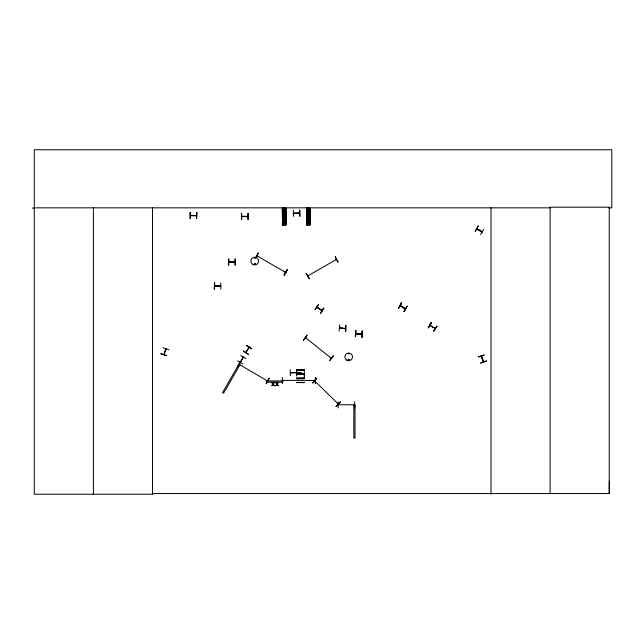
<?xml version="1.0" encoding="UTF-8"?>
<svg xmlns="http://www.w3.org/2000/svg" width="644" height="644" viewBox="0 0 644 644"><rect width="100%" height="100%" fill="white"/><g stroke="black" fill="none" stroke-linecap="round" stroke-linejoin="round"><path stroke-width="0.97" d="M304.306 376.12L304.306 374.236L296.634 374.236M608.789 207.843L611.8 207.843L611.8 149.778L34.277 149.778L34.277 494.222L152.596 494.222L152.515 493.546L609.232 493.546L609.321 481.092M238.924 364.512L239.463 364.834M239.029 364.287L239.431 364.794M257.012 255.901L257.608 256.207L257.262 255.692M266.866 380.612L267.461 380.95M267.566 380.765L267.099 380.459M405.366 308.983L400.149 305.715M434.644 328.335L435.264 328.351M476.842 228.837L482.034 232.065M482.058 232.106C468.582 224.603 484.851 232.106 481.471 231.743M245.871 352.485L248.946 347.156M338.156 403.965L314.755 380.95M339.098 331.016L339.718 324.898M339.444 328.07L345.57 328.722L345.047 328.327M355.56 336.643L356.027 330.501M355.247 336.611L355.802 330.485M356.567 333.729L355.891 333.689L361.952 334.333L355.979 333.415M356.51 333.745L355.842 333.471M361.292 334.204L361.952 334.236L361.292 333.962M361.775 337.198L362.322 331.072M339.549 328.054L345.538 328.657M317.564 307.389L316.953 307.301L317.597 307.341M321.968 310.69L321.461 310.287L322.145 310.497M481.245 356.14C486.582 372.425 480.601 352.155 481.487 356.647M483.153 361.268L483.596 361.703M255.129 264.08C254.42 262.462 254.147 265.376 255.088 263.976M255.298 264.129C254.267 261.987 253.953 265.61 255.201 264.249M348.114 359.602C349.145 361.743 349.467 358.128 348.211 359.481M349.016 353.773L348.356 353.685L348.992 353.685M349.096 359.867C348.356 358.362 348.179 360.914 349.008 359.94M166.136 348.895L164.059 354.562M306.005 338.084L305.498 337.649L331.233 358.209M330.686 357.823L331.169 358.225M331.362 358.04L330.96 357.645M307.904 275.89L308.492 275.543L308.041 276.091M240.22 362.282L243.263 357.001M245.903 352.437L249.123 347.406M160.895 353.87L166.804 355.641L160.911 353.838M163.109 347.76L168.913 349.813M163.826 354.498L165.902 348.774M254.436 257.737L254.815 258.228L254.807 257.608M308.589 224.023L308.13 223.967L308.557 224.032M293.431 213.188L294.228 213.526M298.897 213.075L299.581 213.059L293.495 213.188L299.589 213.277L293.527 213.615L299.589 213.341M315.319 380.636L314.666 380.379M190.399 215.418L191.083 215.418M195.865 215.7L196.428 215.7M241.685 216.312L247.843 216.593L241.709 216.561M214.621 285.856L215.37 286.266M234.263 261.947L234.947 261.947M255.274 258.292L258.292 252.931L255.974 257.689M257.616 255.926L257.109 255.958M285.187 271.857L285.55 272.348M284.117 274.948L287.425 269.747L284.084 274.924M284.157 274.972L287.2 269.619M284.35 275.085L287.401 269.731M237.419 367.04L240.792 361.848M239.085 364.319L267.405 380.918L267.115 380.435M266.069 383.574L269.112 378.229M266.294 383.703L269.313 378.342M237.612 360.849L242.901 364.005M240.695 355.52L246.032 358.587M246.547 345.377L251.707 348.75L246.531 345.401M401.542 302.833L398.596 308.251L401.518 302.817M398.523 308.21L401.735 302.954M405.318 308.903L400.383 305.57M403.925 311.503L407.129 306.246M477.365 229.159L476.979 228.636M480.553 234.585L483.789 229.344M428.276 327.852L431.52 322.62M430.482 325.719L430.015 325.18M433.678 331.153L437.107 326.033L433.605 331.105M345.53 328.4L339.485 327.828L340.024 327.877M317.017 307.317L322.008 310.601L317.106 307.075M314.98 309.482L318.458 304.403M315.198 309.627L318.651 304.532M320.64 313.322L323.811 308.033L320.615 313.306M320.43 313.177L323.884 308.082M305.924 337.979L305.385 337.867M329.478 360.608L333.254 355.746M329.656 360.745L333.455 355.907M282.362 380.419L283.046 380.419L282.378 380.668M315.31 380.419L282.442 380.395M190.463 215.418L196.428 215.386M196.468 215.66L190.463 215.635L196.557 215.7M229.481 261.947L228.894 262.229L234.955 262.229L228.862 262.164M220.699 286.089L214.645 286.097M290.323 372.691L290.879 372.659M316.719 378.334L312.622 382.93M312.59 382.898L316.703 378.31M335.983 406.292L340.306 401.912M336.144 406.453L340.491 402.089M355.907 333.471L361.896 333.986M308.412 275.568L307.985 275.769M254.332 263.581L254.871 263.436M240.413 362.443L243.448 357.114M306.109 273.499L309.241 278.796M308.138 276.034L308.548 275.761M335.91 259.725L336.409 259.395L307.961 275.857M336.015 259.91L336.498 259.629M348.968 360.238L348.549 360.294M257.519 256.183L257.069 255.901L285.493 272.315M478.371 356.776L484.272 354.981L478.452 356.985M480.593 362.942L486.389 360.857M480.682 363.184L486.462 361.067M321.944 310.641L316.985 307.285M214.75 285.823L220.715 285.856L220.224 286.129M290.452 372.659L301.086 372.618L295.024 372.691M284.463 224.064L284.084 224.667M308.194 224.667L308.267 223.871M228.926 261.883L234.867 261.923M220.224 285.791L220.095 286.21M361.823 334.252L355.891 333.689M314.932 380.709L315.19 381.296L314.755 380.862M293.366 210.218L293.414 216.376M299.516 210.089L299.734 216.239M338.189 401.808L338.164 407.966M354.659 401.808L354.707 407.966M282.33 208.245L285.88 208.189L286.049 224.861L282.507 224.909L282.33 208.245L282.579 224.909M282.587 209.936L285.662 209.904M306.689 209.936L309.764 209.904M282.595 211.063L285.67 211.031M306.705 211.063L309.78 211.031M282.611 212.753L285.695 212.721M306.721 212.753L309.796 212.721M282.627 214.259L285.703 214.227M306.729 214.259L309.812 214.227M282.644 215.949L285.719 215.917M306.753 215.949L309.828 215.917M282.724 223.202L285.807 223.17M306.834 223.202L309.909 223.17M282.217 223.701L286.322 223.653M282.217 223.822L286.322 223.782M306.327 223.701L310.432 223.653M306.327 223.822L310.432 223.782M310.167 224.861L306.616 224.909L306.447 208.245L309.989 208.189L310.167 224.861L309.973 208.189M315.641 377.448L315.335 383.607L315.608 377.448M282.426 380.419L282.982 380.419L282.491 380.668M315.246 380.419L314.699 380.636M282.378 383.607L282.257 377.448M32.2 208.084L34.277 208.076M34.277 207.843L550.121 207.843M190.061 212.448L190.085 218.606M248.182 213.341L248.157 219.499M241.75 216.312L247.843 216.312M241.685 219.499L241.371 213.341M228.797 258.977L228.483 265.135M235.293 258.977L235.261 265.135M220.779 282.885L220.82 289.043M296.634 369.672L304.314 369.672L296.482 369.72M296.626 369.833L304.322 369.833L304.306 373.472L296.634 373.472M296.643 370.067L304.306 370.067M296.578 373.737L304.362 373.737M296.578 373.971L304.362 373.971M290.323 375.871L290.243 369.72M296.482 375.871L296.82 369.72M296.634 378.004L304.314 378.004L304.314 374.236M296.578 378.269L304.362 378.269M296.578 378.503L304.362 378.503M296.634 378.761L304.314 378.761M296.626 382.407L304.322 382.399M338.229 404.778L354.643 404.778M214.75 286.097L220.787 286.202L214.726 286.266M296.417 372.691L290.347 372.932M430.136 325.22L435.151 328.569L429.991 325.462M305.602 337.689L305.956 338.044M285.115 271.849L285.598 272.098M237.459 367.056L240.204 361.542L240.719 361.848M246.402 345.635L251.748 348.678M400.31 305.57L405.454 308.709M330.742 357.831L331.177 358.169M481.551 356.1L483.547 361.654M306.327 273.37L309.442 278.683M299.83 210.081L299.959 216.239M309.579 208.197L309.692 224.869M309.402 209.179L309.498 224.869M309.176 208.197L309.329 224.869M308.991 209.179L309.096 223.895L308.919 209.187M308.862 224.877L307.921 224.885M307.526 209.211L307.671 223.919M307.269 208.237L307.486 224.901M307.116 209.219L307.212 223.927M307.043 209.219L307.091 224.893M306.842 208.237L307.011 223.927M306.673 208.245L306.826 224.909M306.512 208.245L306.689 224.909M285.807 208.189L285.984 224.861M285.638 208.197L285.823 224.861M285.654 224.861L285.485 209.179L285.582 224.869M285.292 209.179L285.381 223.887M285.042 208.197L285.252 224.869M285.01 208.197L285.195 224.869M284.825 209.187L284.97 223.895M284.753 224.877L283.811 224.885M283.344 209.211L283.561 223.919M282.998 208.237L283.094 223.927M282.595 208.237L282.748 224.909M315.335 377.448L315.423 383.599M609.232 493.546L609.232 207.175L550.121 207.175L550.121 493.546M491.002 207.843L491.002 494.222M296.498 369.72L296.57 375.871M247.932 213.341L247.932 219.499M241.605 213.341L241.645 219.499M235.036 258.977L235.036 265.135M228.709 258.977L228.749 265.135M214.581 282.885L214.581 289.043M190.31 212.448L190.31 218.606M152.507 207.843L152.507 494.222M93.396 207.843L93.396 494.222M345.86 325.445L345.651 331.612L345.86 325.445M362.242 331.064L362.033 337.223L362.242 331.064M283.513 214.919C284.374 217.519 285.525 213.051 283.513 214.919M307.615 214.919C308.484 217.519 309.627 213.051 307.615 214.919M284.495 224.007L284.028 223.991L284.511 223.959M243.303 351.004L248.463 354.377L243.303 351.004M238.94 364.182L222.526 392.607L223.565 393.21L239.979 364.778L238.94 364.182M407.056 306.206L404.142 311.64L407.056 306.206M478.202 225.939L475.288 231.373L478.202 225.939M431.295 322.483L428.357 327.901L431.271 322.467M273.853 382.552L273.064 383.832L271.8 382.552L272.798 384.178L271.768 385.804L273.04 384.5L274.328 385.804L273.306 384.154L274.328 382.552L273.853 382.552M277.846 382.552L277.065 383.832L275.793 382.552L276.791 384.178L275.761 385.804L277.033 384.5L278.321 385.804L277.298 384.154L278.321 382.552L277.846 382.552M307.019 335.105L303.509 340.177L307.019 335.105M335.234 256.674L338.052 262.156L335.234 256.674M196.895 212.448L196.557 218.606L196.895 212.448M214.621 282.885L214.283 289.043L214.621 282.885M282.797 380.934L266.383 380.934L266.383 382.134L282.797 382.134L282.797 380.934M304.322 382.56L296.626 382.56L304.314 382.568M355.021 405.269L353.822 405.269L353.822 438.097L355.021 438.097L355.021 405.269M309.925 224.861L309.748 208.197L309.893 224.861M283.376 224.901L283.167 208.237L283.312 224.901M282.99 224.909L282.797 208.237L282.917 224.909M346.778 360.197A3.832 3.832 0 0 0 352.518 356.881A3.832 3.832 0 0 0 346.778 353.564A3.832 3.832 0 0 0 346.778 360.197M252.802 264.426A3.848 3.848 0 0 0 258.574 261.102A3.848 3.848 0 0 0 252.802 257.769A3.848 3.848 0 0 0 252.802 264.426"/></g></svg>
